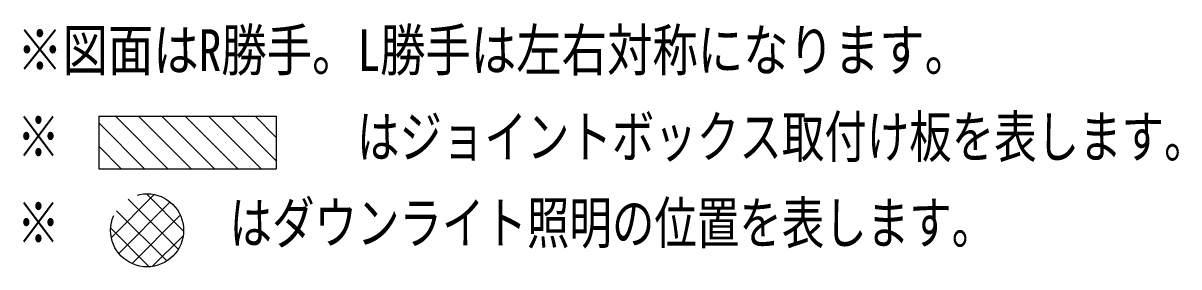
# Model space of a CAD drawing. Units: millimetres on the paper, scale 1:40. Extents: x -305 to 305, y -152 to 152.
# Drawn here: x -251.2 to -197.7, y -99.9 to -88.7 of the extents above; entities that cross this region are included whole.
import ezdxf
from ezdxf.enums import TextEntityAlignment as Align

# ---------------------------------------------------------------- set-up
doc = ezdxf.new("R2010")
doc.units = ezdxf.units.MM
doc.linetypes.add('DASHED', pattern=[7.5, 6, -1.5])
doc.layers.add('0-3_S1', color=7, linetype='Continuous', lineweight=25)
doc.styles.add('ＭＳ ゴシック', font='')
doc.styles.get('ＭＳ ゴシック').set_extended_font_data('MS Gothic')

msp = doc.modelspace()

# ---------------------------------------------------------------- linework, layer by layer
at = {"layer": '0-3_S1'}
for p, q in [((-247.656, -92.985), (-239.446, -92.985)), ((-247.656, -92.985), (-247.656, -95.414)), ((-244.459, -95.414), (-246.888, -92.985)), ((-243.381, -95.414), (-245.81, -92.985)), ((-242.303, -95.414), (-244.733, -92.985)), ((-241.226, -95.414), (-243.655, -92.985)), ((-240.148, -95.414), (-242.578, -92.985)), ((-239.446, -95.038), (-241.5, -92.985)), ((-239.446, -93.961), (-240.422, -92.985)), ((-239.446, -92.985), (-239.446, -95.414)), ((-245.536, -95.414), (-247.656, -93.294)), ((-246.614, -95.414), (-247.656, -94.372)), ((-247.656, -95.414), (-239.446, -95.414)), ((-247.068, -98.583), (-245.091, -96.606)), ((-243.736, -98.292), (-245.453, -96.576)), ((-246.727, -99.32), (-244.36, -96.952)), ((-243.979, -99.126), (-246.292, -96.814)), ((-244.512, -99.671), (-246.834, -97.349)), ((-246.115, -99.785), (-243.889, -97.559)), ((-245.322, -99.939), (-247.1, -98.161)), ((-245.169, -99.917), (-243.757, -98.504))]:
    msp.add_line(p, q, dxfattribs=at)
at = {"layer": '0-3_S1', "linetype": 'DASHED'}
msp.add_circle((-245.42, -98.256), 1.688, dxfattribs=at)

# ---------------------------------------------------------------- texts
at = {"layer": '0-3_S1', "style": 'ＭＳ ゴシック'}
for s, height, width, p in [('※図面はR勝手。L勝手は左右対称になります。', 1.924, 0.8, (-251.43, -91.468)), ('※\u3000\u3000\u3000\u3000\u3000\u3000\u3000はジョイントボックス取付け板を表します。', 1.921, 0.75, (-251.43, -95.468)), ('※\u3000\u3000\u3000\u3000はダウンライト照明の位置を表します。', 1.921, 0.75, (-251.43, -99.448))]:
    msp.add_text(s, height=height, dxfattribs=dict(at, width=width)).set_placement(p, align=Align.BOTTOM_LEFT)

doc.saveas('drawing.dxf')
